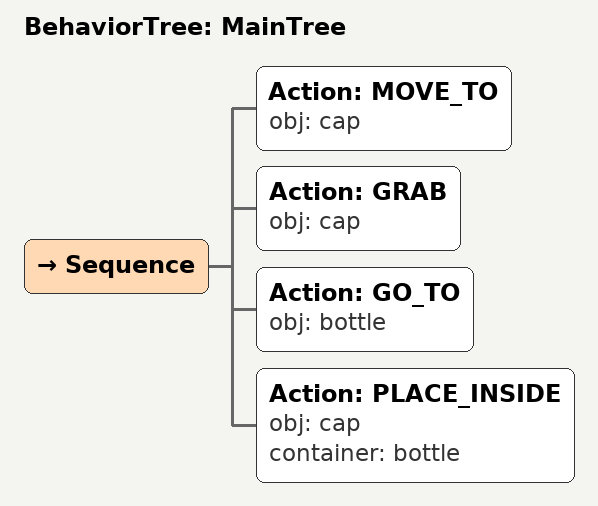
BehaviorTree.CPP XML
<root main_tree_to_execute="MainTree">
  <BehaviorTree ID="MainTree">
    <Sequence>
      <!-- Move to cap -->
      <Action ID="MOVE_TO" obj="cap" />
      <!-- Grab cap -->
      <Action ID="GRAB" obj="cap" />
      <!-- Go to bottle -->
      <Action ID="GO_TO" obj="bottle" />
      <!-- Place cap inside bottle -->
      <Action ID="PLACE_INSIDE" obj="cap" container="bottle" />
    </Sequence>
  </BehaviorTree>
</root>
